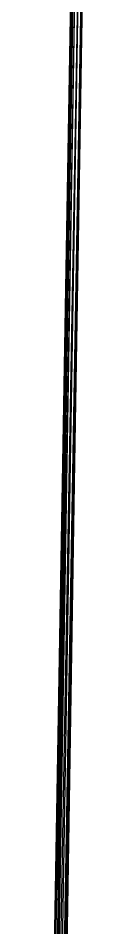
# Model space of a CAD drawing. Extents: x -43 to 90, y 6 to 81.
# Drawn here: x -26.623 to -26.516, y 64.251 to 66.257 of the extents above; entities that cross this region are included whole.
import ezdxf

# ---------------------------------------------------------------- set-up
doc = ezdxf.new("R2010")
doc.units = 0
doc.header["$LTSCALE"] = 0.1
doc.header["$MEASUREMENT"] = 0
doc.layers.add('cobertura nova', color=4, linetype='CONTINUOUS')

msp = doc.modelspace()

# ---------------------------------------------------------------- linework, layer by layer
at = {"layer": 'cobertura nova'}
for p, q in [((-26.6138, 61.7097), (-26.5355, 66.4532)), ((-26.5326, 66.4519), (-26.6137, 61.7097)), ((-26.5326, 66.4519), (-26.6106, 61.7097)), ((-26.5255, 66.4487), (-26.6103, 61.7097)), ((-26.5255, 66.4487), (-26.6027, 61.7097)), ((-26.5184, 66.4455), (-26.6023, 61.7097)), ((-26.5184, 66.4455), (-26.5947, 61.7097)), ((-26.5155, 66.4441), (-26.5946, 61.7097)), ((-26.5915, 61.7097), (-26.5155, 66.4441)), ((-26.6228, 61.7097), (-26.5407, 66.4228)), ((-26.5407, 66.4228), (-26.6197, 61.7097)), ((-26.6195, 61.7097), (-26.5378, 66.4228)), ((-26.5377, 66.4228), (-26.5717, 64.3348)), ((-26.6228, 61.7097), (-26.541, 66.4073)), ((-26.6228, 61.7097), (-26.541, 66.4073)), ((-26.5914, 61.7134), (-26.5161, 66.4073))]:
    msp.add_line(p, q, dxfattribs=at)

doc.saveas('drawing.dxf')
